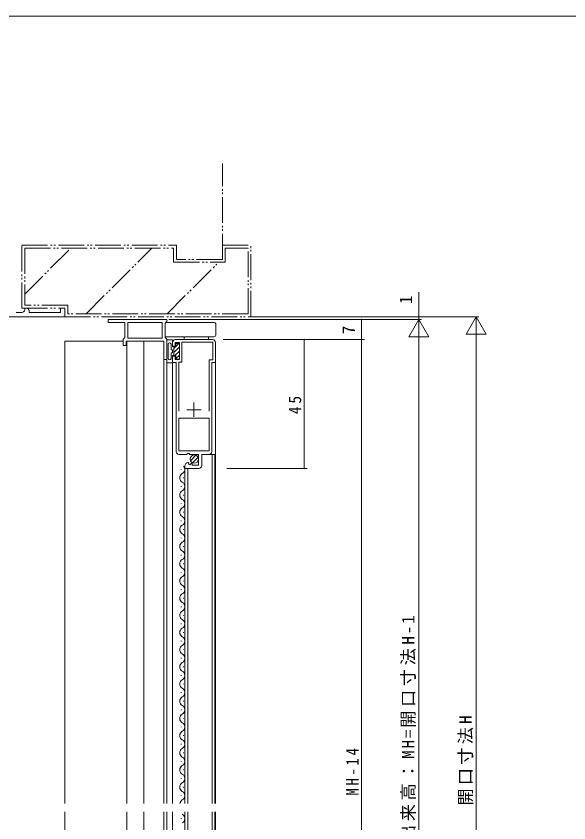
# Model space of a CAD drawing. Units: millimetres on the paper. Extents: x -420 to 373, y -297 to 267.
# Drawn here: x -294.7 to -101.7, y -17.4 to 264.4 of the extents above; entities that cross this region are included whole.
import ezdxf
from ezdxf.enums import TextEntityAlignment as Align

# ---------------------------------------------------------------- set-up
doc = ezdxf.new("R2010")
doc.units = ezdxf.units.MM
doc.linetypes.add('DOUBLE_CHAIN2', pattern=[12.8, 9, -1, 0.6, -0.6, 0.6, -1])
for name, color, linetype, lineweight in [('0-1_YKK_ZWAK', 7, 'Continuous', 9), ('0-3_YKK_11', 7, 'Continuous', 9), ('0-4_YKK_12', 2, 'Continuous', 9), ('0-6_YKK_13', 4, 'Continuous', 9), ('0-7_YKK_D', 6, 'Continuous', 9), ('0-8_YSS_K', 3, 'DOUBLE_CHAIN2', 9)]:
    doc.layers.add(name, color=color, linetype=linetype, lineweight=lineweight)
doc.styles.add('ＭＳ ゴシック', font='')
doc.styles.get('ＭＳ ゴシック').set_extended_font_data('MS Gothic')

msp = doc.modelspace()

# ---------------------------------------------------------------- linework, layer by layer
at = {"layer": '0-1_YKK_ZWAK'}
msp.add_line((352.3, 264.4), (-417.7, 264.4), dxfattribs=at)
at = {"layer": '0-3_YKK_11'}
for p, q in [((-292.7, 160.9), (-294.7, 160.9)), ((-291.7, 162.4), (-291.7, 161.9)), ((-291.2, 162.4), (-291.7, 162.4)), ((-290.2, 160.9), (-290.2, 161.4)), ((-279.2, 160.9), (-290.2, 160.9)), ((-279.2, 162.4), (-279.2, 160.9)), ((-277.7, 162.4), (-279.2, 162.4)), ((-277.7, 159.4), (-277.7, 162.4)), ((-297.7, 159.4), (-277.7, 159.4)), ((-262.6, 157.4), (-262.6, 158.4)), ((-262.6, 158.4), (-242.1, 158.4)), ((-242.1, 158.4), (-242.1, 157.7)), ((-256.7, 157.4), (-262.6, 157.4)), ((-256.7, 152.2), (-256.7, 157.4)), ((-255.7, 157.4), (-243.7, 157.4)), ((-255.7, 151.9), (-255.7, 157.4)), ((-243.7, 157.4), (-243.7, 151.9)), ((-242.4, 157.4), (-242.7, 157.1)), ((-242.7, 157.1), (-242.7, 152.2)), ((-242.1, 157.7), (-242.4, 157.4)), ((-257, 151.9), (-256.7, 152.2)), ((-242.7, 152.2), (-242.4, 151.9)), ((-257.3, 151.6), (-257, 151.9)), ((-257.3, 149.4), (-257.3, 151.6)), ((-256.3, 149.4), (-257.3, 149.4)), ((-256.3, 150.9), (-256.3, 149.4)), ((-243.1, 150.9), (-256.3, 150.9)), ((-243.7, 151.9), (-255.7, 151.9)), ((-243.7, 151.9), (-255.7, 151.9)), ((-243.1, 144.4), (-243.1, 150.9)), ((-242.4, 151.9), (-242.1, 151.6)), ((-242.1, 151.6), (-242.1, 144.4)), ((-240.1, 149.15), (-240.1, 150.4)), ((-239.2, 150.4), (-239.2, 149.15)), ((-237.7, 150.4), (-239.2, 150.4)), ((-239.1, 151.4), (-226.1, 151.4)), ((-237.7, 144.4), (-237.7, 150.4)), ((-236.8, 150.5), (-236.8, 143.5)), ((-226, 150.5), (-236.8, 150.5)), ((-226, 144.3), (-226, 150.5)), ((-225.1, 150.4), (-225.1, 143.4)), ((-239.2, 149.15), (-240.1, 149.15)), ((-242.1, 144.4), (-243.1, 144.4)), ((-240.1, 145.65), (-239.2, 145.65)), ((-240.1, 143.4), (-240.1, 145.65)), ((-239.2, 145.65), (-239.2, 144.4)), ((-239.2, 144.4), (-237.7, 144.4)), ((-227.3, 126.4), (-227.3, 144.3)), ((-227.3, 144.3), (-226, 144.3)), ((-227.3, 126.4), (-227.3, 144.3)), ((-238.8, 143.4), (-240.1, 143.4)), ((-238.8, 112.3), (-238.8, 143.4)), ((-237.9, 143.5), (-237.9, 126.4)), ((-236.8, 143.5), (-237.9, 143.5)), ((-226.4, 143.4), (-226.4, 112.3)), ((-225.1, 143.4), (-226.4, 143.4)), ((-235.1, 126.9), (-230.1, 126.9)), ((-232.6, 124.4), (-232.6, 129.4)), ((-237.9, 112.5), (-237.9, 124)), ((-237.9, 124), (-227.3, 124)), ((-237.9, 112.5), (-237.9, 124)), ((-227.3, 124), (-227.3, 112.5)), ((-227.3, 112.5), (-237.9, 112.5)), ((-235.169, 111.3), (-237.8, 111.3)), ((-234.628, 111.753), (-235.169, 111.3)), ((-234.3, 111.6), (-234.628, 111.753)), ((-234, 111.3), (-234.3, 111.6)), ((-231, 111.3), (-234, 111.3)), ((-231, 107.5), (-231, 111.3)), ((-229.9, 111.3), (-229.9, 107.4)), ((-227.4, 111.3), (-229.9, 111.3)), ((-235.8, 106.4), (-235.8, 107.204)), ((-234.618, 108.499), (-234.407, 108.248)), ((-234.407, 108.248), (-234.492, 107.929)), ((-234.492, 107.929), (-234.024, 107.658)), ((-234.024, 107.658), (-233.447, 108.235)), ((-233.447, 108.235), (-233.2, 108.133)), ((-233.2, 108.133), (-233.2, 107.5)), ((-233.2, 107.5), (-231, 107.5)), ((-230.9, 106.4), (-235.8, 106.4))]:
    msp.add_line(p, q, dxfattribs=at)
for centre, radius, start, end in [((-292.7, 161.9), 1, 270, 359.99998), ((-291.2, 161.4), 1, 0, 89.99998), ((-239.1, 150.4), 1, 90, 179.99998), ((-226.1, 150.4), 1, 0, 89.99998), ((-237.8, 112.3), 1, 180, 269.99998), ((-227.4, 112.3), 1, 270, 359.99998), ((-234.5, 107.204), 1.3, 95.20581, 179.99995), ((-230.9, 107.4), 1, 270, 359.99998)]:
    msp.add_arc(centre, radius, start, end, dxfattribs=at)
at = {"layer": '0-4_YKK_12'}
for p, q in [((-277.7, 150.9), (-257.3, 150.9)), ((-277.7, 150.9), (-277.7, -10.6)), ((-256.1, -10.6), (-256.1, 150.883)), ((-243.1, 150.899), (-254.016, 150.899)), ((-250.1, -10.6), (-250.1, 150.9)), ((-243.1, -10.6), (-243.1, 150.61)), ((-242.1, 144.886), (-242.1, -10.6)), ((-240.1, -10.6), (-240.099, 143.333)), ((-225.1, -10.6), (-225.1, 143.7)), ((-227.4, 111.3), (-225.3, 111.3)), ((-226.3, -10.6), (-226.3, 111.3)), ((-225.3, -10.6), (-225.3, 111.3)), ((-237.06, 105.996), (-237.06, 106.196)), ((-235.8, -10.6), (-235.8, 106.9)), ((-234.8, -10.6), (-234.8, 106.4)), ((-236.3, 102.996), (-236.3, 103.196)), ((-237.06, 99.996), (-237.06, 100.196)), ((-236.3, 96.996), (-236.3, 97.196)), ((-237.06, 93.996), (-237.06, 94.196)), ((-236.3, 90.996), (-236.3, 91.196)), ((-237.06, 87.996), (-237.06, 88.196)), ((-236.3, 84.996), (-236.3, 85.196)), ((-256.1, 78.548), (-256.1, 82.817)), ((-237.06, 81.996), (-237.06, 82.196)), ((-240.1, 76.656), (-240.1, 81.127)), ((-236.3, 78.996), (-236.3, 79.196)), ((-237.06, 75.996), (-237.06, 76.196)), ((-236.3, 72.996), (-236.3, 73.196)), ((-237.06, 69.996), (-237.06, 70.196)), ((-236.3, 66.996), (-236.3, 67.196)), ((-237.06, 63.996), (-237.06, 64.196)), ((-236.3, 60.996), (-236.3, 61.196)), ((-237.06, 57.996), (-237.06, 58.196)), ((-236.3, 54.996), (-236.3, 55.196)), ((-237.06, 51.996), (-237.06, 52.196)), ((-236.3, 48.996), (-236.3, 49.196)), ((-237.06, 45.996), (-237.06, 46.196)), ((-236.3, 42.996), (-236.3, 43.196)), ((-237.06, 39.996), (-237.06, 40.196)), ((-236.3, 36.996), (-236.3, 37.196)), ((-237.06, 33.996), (-237.06, 34.196)), ((-236.3, 30.996), (-236.3, 31.196)), ((-237.06, 27.996), (-237.06, 28.196)), ((-236.3, 24.996), (-236.3, 25.196)), ((-237.06, 21.996), (-237.06, 22.196)), ((-236.3, 18.996), (-236.3, 19.196)), ((-237.06, 15.996), (-237.06, 16.196)), ((-236.3, 12.996), (-236.3, 13.196)), ((-237.06, 9.996), (-237.06, 10.196)), ((-236.3, 6.996), (-236.3, 7.196)), ((-237.06, 3.996), (-237.06, 4.196)), ((-236.3, 0.996), (-236.3, 1.196)), ((-237.06, -2.004), (-237.06, -1.804)), ((-236.3, -5.004), (-236.3, -4.804)), ((-237.06, -8.004), (-237.06, -7.804)), ((-277.7, -148.1), (-277.7, -13.6)), ((-256.1, -148.083), (-256.1, -13.6)), ((-250.1, -148.1), (-250.1, -13.6)), ((-243.1, -142.1), (-243.1, -13.6)), ((-242.1, -13.6), (-242.1, -142.1)), ((-240.1, -140.9), (-240.1, -13.6)), ((-235.8, -104.099), (-235.8, -13.6)), ((-234.8, -103.6), (-234.8, -13.6)), ((-226.3, -108.5), (-226.3, -13.6)), ((-225.3, -108.5), (-225.3, -13.6)), ((-225.1, -140.894), (-225.1, -13.6)), ((-237.06, -16.004), (-237.06, -15.804))]:
    msp.add_line(p, q, dxfattribs=at)
for centre, start, end in [((-237.518, 106.096), 299.20262, 40.16589), ((-235.841, 103.096), 119.20262, 240.79753), ((-237.518, 100.096), 299.20262, 60.79753), ((-235.841, 97.096), 119.20262, 240.79753), ((-237.518, 94.096), 299.20262, 60.79753), ((-235.841, 91.096), 119.20262, 240.79753), ((-237.518, 88.096), 299.20262, 60.79753), ((-235.841, 85.096), 119.20262, 240.79753), ((-237.518, 82.096), 299.20262, 60.79753), ((-235.841, 79.096), 119.20262, 240.79753), ((-237.518, 76.096), 299.20262, 60.79753), ((-235.841, 73.096), 119.20262, 240.79753), ((-237.518, 70.096), 299.20262, 60.79753), ((-235.841, 67.096), 119.20262, 240.79753), ((-237.518, 64.096), 299.20262, 60.79753), ((-235.841, 61.096), 119.20262, 240.79753), ((-237.518, 58.096), 299.20262, 60.79753), ((-235.841, 55.096), 119.20262, 240.79753), ((-237.518, 52.096), 299.20262, 60.79753), ((-235.841, 49.096), 119.20262, 240.79753), ((-237.518, 46.096), 299.20262, 60.79753), ((-235.841, 43.096), 119.20262, 240.79753), ((-237.518, 40.096), 299.20262, 60.79753), ((-235.841, 37.096), 119.20262, 240.79753), ((-237.518, 34.096), 299.20262, 60.79753), ((-235.841, 31.096), 119.20262, 240.79753), ((-237.518, 28.096), 299.20262, 60.79753), ((-235.841, 25.096), 119.20262, 240.79753), ((-237.518, 22.096), 299.20262, 60.79753), ((-235.841, 19.096), 119.20262, 240.79753), ((-237.518, 16.096), 299.20262, 60.79753), ((-235.841, 13.096), 119.20262, 240.79753), ((-237.518, 10.096), 299.20262, 60.79753), ((-235.841, 7.096), 119.20262, 240.79753), ((-237.518, 4.096), 299.20262, 60.79753), ((-235.841, 1.096), 119.20262, 240.79753), ((-237.518, -1.904), 299.20262, 60.79753), ((-235.841, -4.904), 119.20262, 240.79753), ((-237.518, -7.904), 299.20262, 60.79753), ((-235.841, -10.904), 119.20262, 169.80061), ((-237.518, -15.904), 299.20262, 60.79753)]:
    msp.add_arc(centre, 1.718, start, end, dxfattribs=at)
at = {"layer": '0-6_YKK_13'}
for p, q in [((-242.166, 157.4), (-225.5, 157.4)), ((-225, 152.9), (-225, 156.9)), ((-242.6, 152.4), (-225.5, 152.4)), ((-236, 151.4), (-236, 152.4)), ((-227.5, 152.4), (-227.5, 151.4)), ((-242.099, 151.333), (-242.099, 143.333)), ((-242.099, 151.333), (-240.099, 151.333)), ((-241.599, 144.833), (-241.599, 149.833)), ((-240.599, 149.833), (-240.599, 147.833)), ((-240.099, 151.333), (-240.099, 148.833)), ((-238.899, 149.04), (-237.856, 150.083)), ((-238.899, 150.083), (-237.699, 150.083)), ((-238.899, 150.083), (-238.899, 148.833)), ((-237.699, 144.583), (-237.699, 150.083)), ((-240.599, 147.833), (-240.099, 147.833)), ((-240.599, 146.833), (-240.599, 144.833)), ((-240.599, 146.833), (-240.099, 146.833)), ((-240.099, 148.833), (-238.899, 148.833)), ((-240.099, 147.833), (-240.099, 146.833)), ((-239.599, 148.34), (-239.106, 148.833)), ((-239.599, 145.833), (-239.599, 148.833)), ((-239.599, 146.926), (-237.699, 148.826)), ((-239.278, 145.833), (-237.699, 147.411)), ((-240.099, 145.833), (-240.099, 143.333)), ((-240.099, 145.833), (-238.899, 145.833)), ((-238.899, 144.797), (-237.699, 145.997)), ((-238.899, 145.833), (-238.899, 144.583)), ((-238.899, 144.583), (-237.699, 144.583)), ((-242.099, 143.333), (-240.099, 143.333)), ((-233.806, 109.101), (-231.909, 110.999)), ((-233.125, 108.368), (-231.175, 110.318))]:
    msp.add_line(p, q, dxfattribs=at)
msp.add_circle((-232.468, 109.661), 1.45, dxfattribs=at)
for centre, start, end in [((-225.5, 156.9), 0, 90), ((-225.5, 152.9), 270, 0), ((-241.099, 149.833), 0, 180), ((-241.099, 144.833), 180, 0)]:
    msp.add_arc(centre, 0.5, start, end, dxfattribs=at)
at = {"layer": '0-7_YKK_D'}
for p, q in [((-241.4, 158.4), (-173.098, 158.4)), ((-213.098, 159.4), (-133.098, 159.4)), ((-210.64, 159.4), (-153.098, 159.4)), ((-210.64, 158.4), (-153.098, 158.4)), ((-210.64, 158.4), (-153.098, 158.4)), ((-174.098, 151.4), (-174.098, 158.4)), ((-154.098, 158.4), (-157.598, 152.338)), ((-154.098, 158.4), (-154.098, 146.275)), ((-154.098, 158.4), (-150.598, 152.338)), ((-154.098, 158.4), (-154.098, 156.7)), ((-134.098, 159.4), (-137.598, 153.338)), ((-134.098, 159.4), (-134.098, 147.276)), ((-134.098, 159.4), (-130.598, 153.338)), ((-157.598, 152.338), (-150.598, 152.338)), ((-137.598, 153.338), (-130.598, 153.338)), ((-134.098, 152.4), (-134.098, -148.6)), ((-222.402, 151.4), (-173.098, 151.4)), ((-221.1, 151.4), (-173.098, 151.4)), ((-221.1, 151.4), (-193.098, 151.4)), ((-194.098, 106.4), (-194.098, 151.4)), ((-174.098, 151.4), (-174.098, -148.6)), ((-154.098, -148.6), (-154.098, 151.4)), ((-221.1, 106.4), (-193.098, 106.4))]:
    msp.add_line(p, q, dxfattribs=at)
msp.add_lwpolyline([(-154.098, 158.4), (-154.098, 159.4), (-154.098, 168)], dxfattribs=at)
for centre, start, end in [((-174.098, 158.4), 90, 270), ((-174.098, 158.4), 270, 90), ((-154.098, 159.4), 90, 270), ((-154.098, 159.4), 270, 90), ((-194.098, 151.4), 90, 270), ((-194.098, 151.4), 270, 90), ((-174.098, 151.4), 90, 270), ((-174.098, 151.4), 90, 270), ((-174.098, 151.4), 270, 90), ((-174.098, 151.4), 270, 90), ((-194.098, 106.4), 90, 270), ((-194.098, 106.4), 270, 90)]:
    msp.add_arc(centre, 0.106, start, end, dxfattribs=at)
at = {"layer": '0-8_YSS_K'}
for p, q in [((-222.698, 179.4), (-222.698, 212.877)), ((-292.699, 184.4), (-238.698, 184.4)), ((-292.699, 162.4), (-292.699, 184.4)), ((-291.699, 183.4), (-291.699, 163.4)), ((-291.699, 183.4), (-239.696, 183.4)), ((-291.699, 167.253), (-275.552, 183.4)), ((-270.268, 160.4), (-247.268, 183.4)), ((-239.696, 183.4), (-239.696, 178.4)), ((-222.698, 184.4), (-212.698, 184.4)), ((-221.699, 183.4), (-221.699, 178.4)), ((-221.699, 183.4), (-213.699, 183.4)), ((-213.699, 160.4), (-213.699, 183.4)), ((-212.698, 159.4), (-212.698, 184.4)), ((-241.984, 160.4), (-223.984, 178.4)), ((-239.696, 178.4), (-221.699, 178.4)), ((-292.699, 162.4), (-277.7, 162.4)), ((-276.699, 163.4), (-291.699, 163.4)), ((-277.7, 159.4), (-277.7, 162.4)), ((-276.699, 163.4), (-276.699, 160.4)), ((-277.7, 159.4), (-212.698, 159.4)), ((-213.699, 160.4), (-276.699, 160.4))]:
    msp.add_line(p, q, dxfattribs=at)
msp.add_lwpolyline([(-222.698, 179.4), (-238.698, 179.4), (-238.698, 184.4)], dxfattribs=at)

# ---------------------------------------------------------------- texts
at = {"layer": '0-7_YKK_D', "color": 3, "style": 'ＭＳ ゴシック'}
for s, p in [('1', (-155.098, 163.8)), ('7', (-175.098, 153.3))]:
    msp.add_text(s, height=4.399, rotation=90, dxfattribs=at).set_placement(p, align=Align.BOTTOM_LEFT)
at = {"layer": '0-7_YKK_D', "color": 3, "char_height": 4.399, "attachment_point": 7, "rotation": 90, "style": 'ＭＳ ゴシック'}
for s, insert in [('\\T1.36;\\W0.9;45', (-195.098, 125.38)), ('\\T1.21;網戸出来高：MH=開口寸法H-1', (-155.098, -38.6)), ('\\T1.19;開口寸法H', (-135.098, -11.38)), ('\\T1.38;\\W0.85;MH-14', (-175.098, -7.88))]:
    msp.add_mtext(s, dxfattribs=dict(at, insert=insert))

doc.saveas('drawing.dxf')
